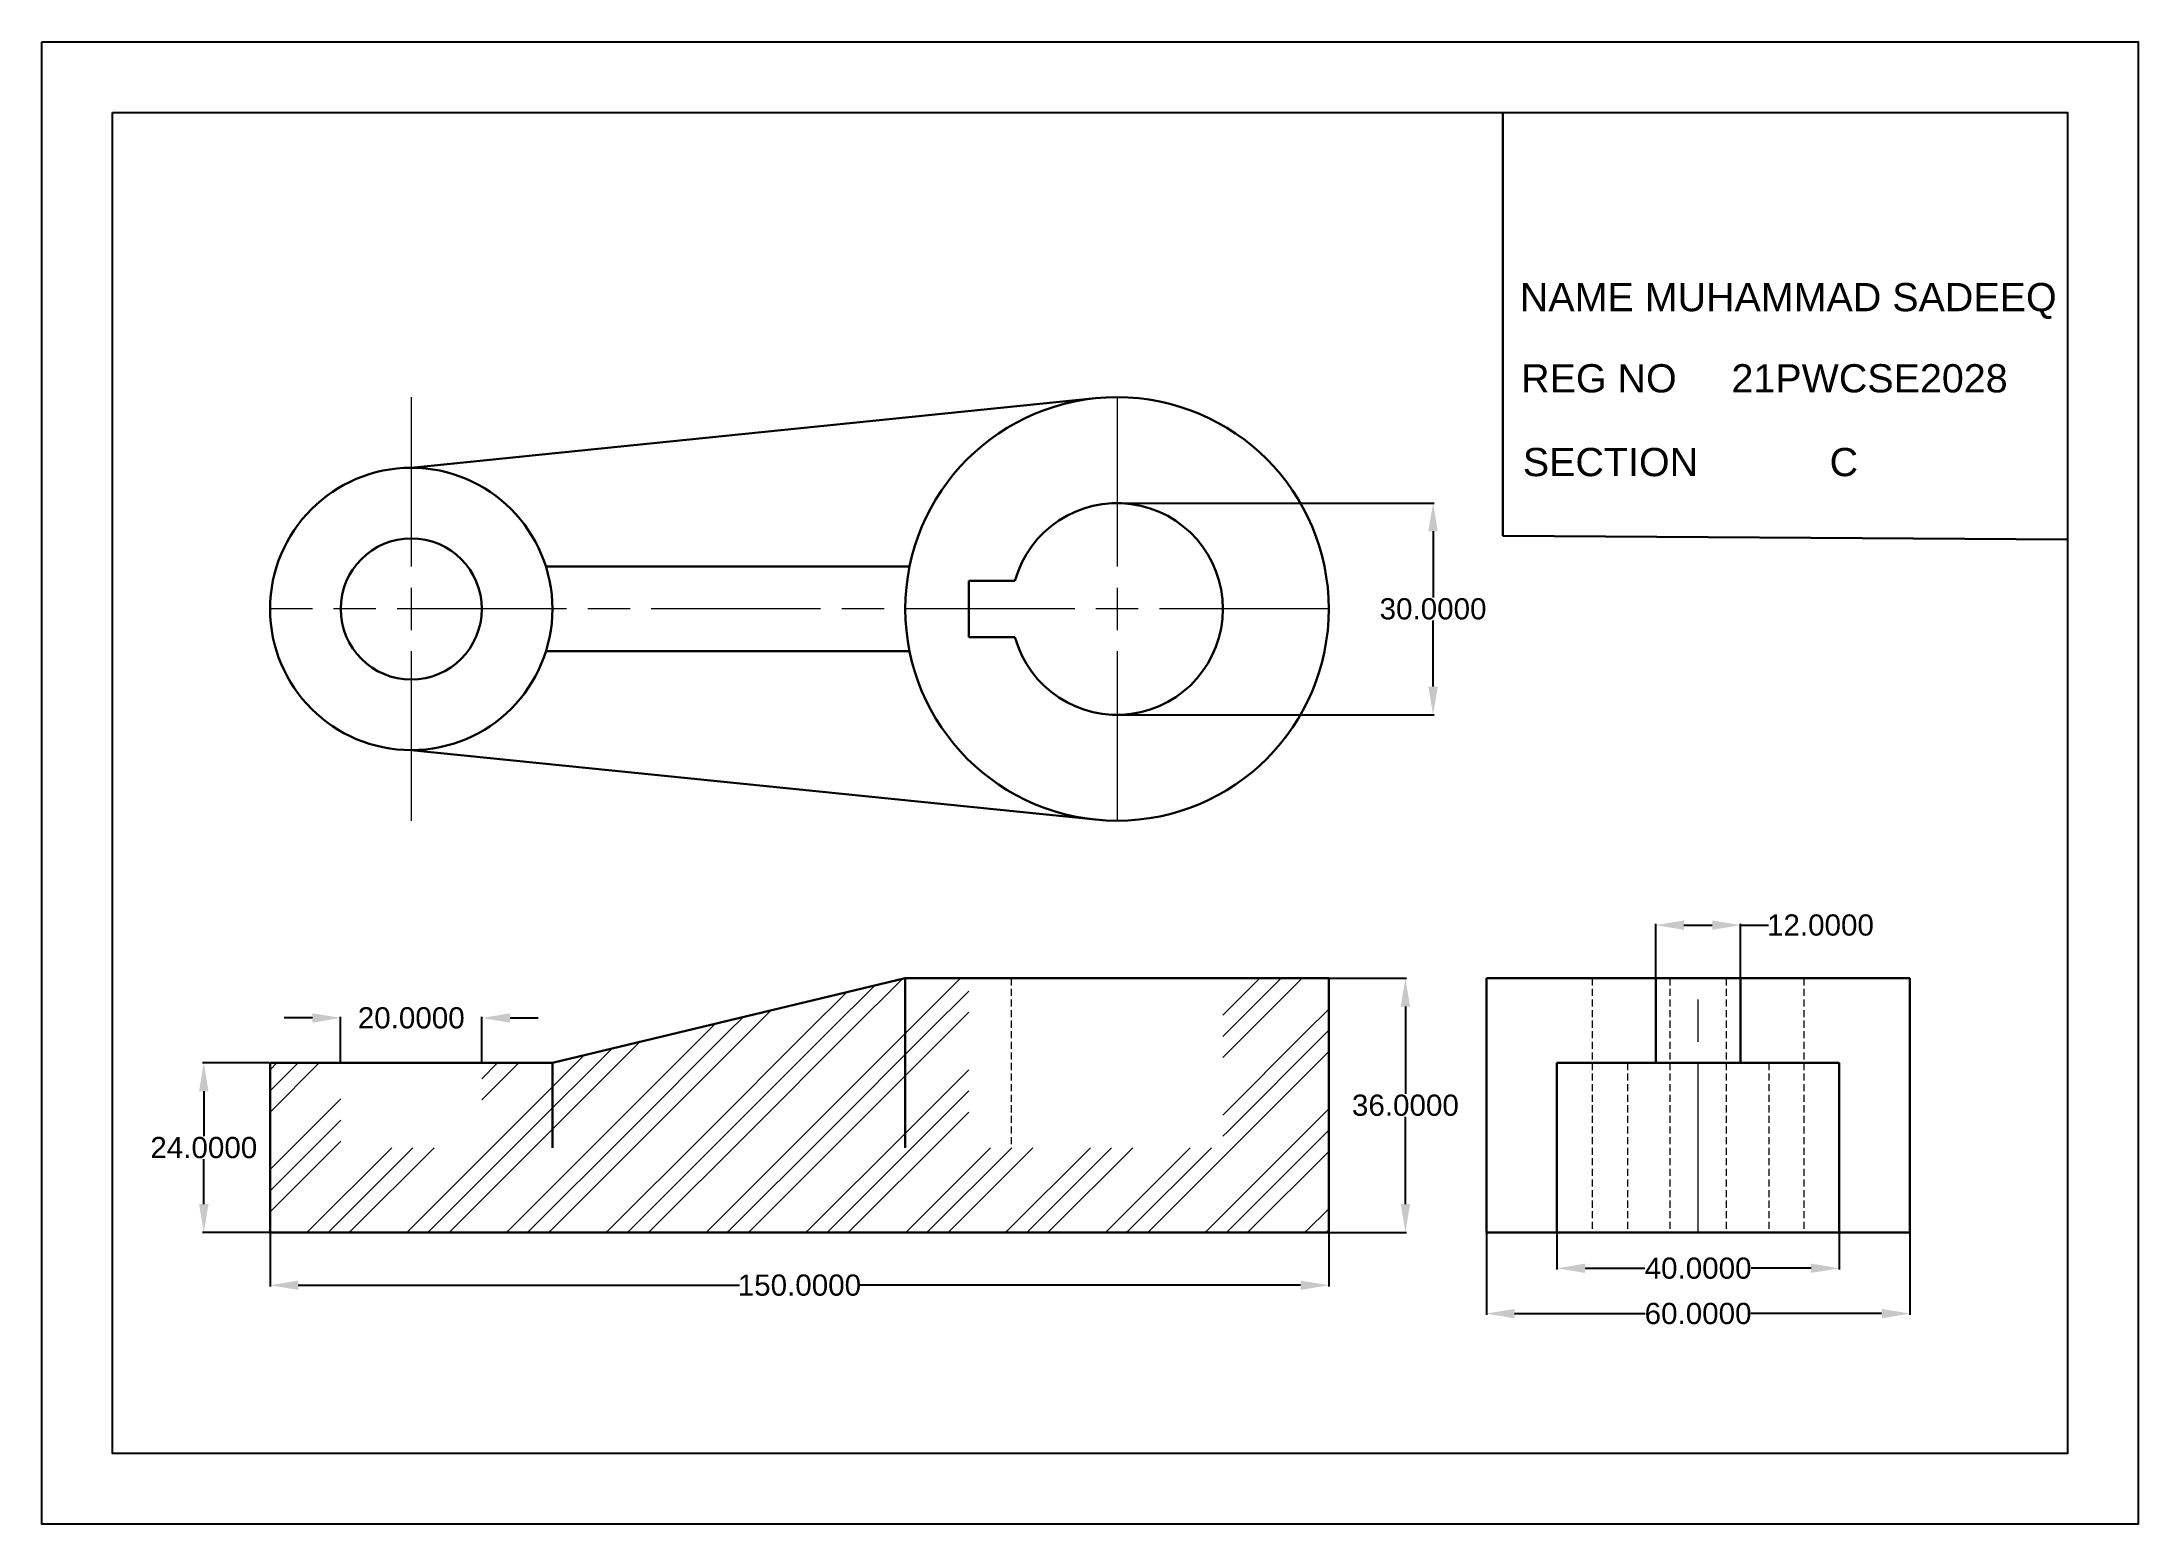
# Model space of a CAD drawing. Header units: inches. Extents: x 33 to 330, y 15 to 225.
import ezdxf

# ---------------------------------------------------------------- set-up
doc = ezdxf.new("R2010")
doc.units = ezdxf.units.IN
doc.header["$MEASUREMENT"] = 0
doc.linetypes.add('ACAD_ISO08W100', pattern=[36, 24, -3, 6, -3])
doc.linetypes.add('DASHEDX2', pattern=[1.5, 1, -0.5])
for name, color, linetype, lineweight in [('CENTER LINE', 3, 'ACAD_ISO08W100', 15), ('DIAMENSION LINES', 250, 'Continuous', 30), ('FV SV TV', 1, 'Continuous', 30), ('HIDDEN LINE', 4, 'DASHEDX2', 13)]:
    doc.layers.add(name, color=color, linetype=linetype, lineweight=lineweight)
doc.styles.get("Standard").update_dxf_attribs({"font": 'arial.ttf'})
doc.dimstyles.get("Standard").update_dxf_attribs({"dimtxt": 3, "dimasz": 4, "dimexe": 0.18, "dimexo": 0.0625, "dimgap": 0.09, "dimtad": 0, "dimtih": 1, "dimtoh": 1, "dimdec": 4, "dimzin": 0, "dimdsep": 46, "dimtxsty": 'Standard', "dimcen": 0.09, "dimadec": 0, "dimazin": 0, "dimtfac": 1, "dimtdec": 4, "dimtofl": 0, "dimtmove": 0, "dimatfit": 3, "dimfxl": 1, "dimtolj": 1, "dimtzin": 0, "dimarcsym": 0})

# ---------------------------------------------------------------- blocks, each defined once
blk = doc.blocks.new('*D2')
at = {"layer": 'Defpoints', "color": 0, "transparency": 16777216}
for p in [(215.32, 92.42), (215.32, 56.42), (226.18, 56.42)]:
    blk.add_point(p, dxfattribs=at)
at = {"layer": 'DIAMENSION LINES', "color": 0, "lineweight": -2, "transparency": 16777216}
for p, q in [((215.39, 92.42), (226.36, 92.42)), ((226.18, 88.42), (226.18, 76.04)), ((226.18, 60.42), (226.18, 72.8)), ((215.39, 56.42), (226.36, 56.42))]:
    blk.add_line(p, q, dxfattribs=at)
at = {"layer": 'DIAMENSION LINES', "color": 0, "transparency": 16777216}
for points in [[(225.52, 88.42), (226.85, 88.42), (226.18, 92.42)], [(225.52, 60.42), (226.85, 60.42), (226.18, 56.42)]]:
    blk.add_solid(points, dxfattribs=at)
at = {"layer": 'DIAMENSION LINES', "color": 0, "transparency": 16777216, "insert": (226.18, 74.42), "char_height": 3, "attachment_point": 5}
blk.add_mtext('\\A1;36.0000', dxfattribs=at)
blk = doc.blocks.new('*D3')
at = {"layer": 'Defpoints', "color": 0, "transparency": 16777216}
for p in [(65.32, 56.42), (215.32, 56.42), (215.32, 48.93)]:
    blk.add_point(p, dxfattribs=at)
at = {"layer": 'DIAMENSION LINES', "color": 0, "lineweight": -2, "transparency": 16777216}
for p, q in [((65.32, 56.36), (65.32, 48.75)), ((215.32, 56.36), (215.32, 48.75)), ((69.32, 48.93), (131.82, 48.93)), ((211.32, 48.93), (148.82, 48.93))]:
    blk.add_line(p, q, dxfattribs=at)
at = {"layer": 'DIAMENSION LINES', "color": 0, "transparency": 16777216}
for points in [[(69.32, 49.59), (69.32, 48.26), (65.32, 48.93)], [(211.32, 49.59), (211.32, 48.26), (215.32, 48.93)]]:
    blk.add_solid(points, dxfattribs=at)
at = {"layer": 'DIAMENSION LINES', "color": 0, "transparency": 16777216, "insert": (140.32, 48.93), "char_height": 3, "attachment_point": 5}
blk.add_mtext('\\A1;150.0000', dxfattribs=at)
blk = doc.blocks.new('*D4')
at = {"layer": 'Defpoints', "color": 0, "transparency": 16777216}
for p in [(55.93, 80.42), (65.32, 80.42), (65.32, 56.42)]:
    blk.add_point(p, dxfattribs=at)
at = {"layer": 'DIAMENSION LINES', "color": 0, "lineweight": -2, "transparency": 16777216}
for p, q in [((65.26, 80.42), (55.75, 80.42)), ((55.93, 76.42), (55.93, 70.04)), ((55.93, 60.42), (55.93, 66.8)), ((65.26, 56.42), (55.75, 56.42))]:
    blk.add_line(p, q, dxfattribs=at)
at = {"layer": 'DIAMENSION LINES', "color": 0, "transparency": 16777216}
for points in [[(55.26, 76.42), (56.6, 76.42), (55.93, 80.42)], [(55.26, 60.42), (56.6, 60.42), (55.93, 56.42)]]:
    blk.add_solid(points, dxfattribs=at)
at = {"layer": 'DIAMENSION LINES', "color": 0, "transparency": 16777216, "insert": (55.93, 68.42), "char_height": 3, "attachment_point": 5}
blk.add_mtext('\\A1;24.0000', dxfattribs=at)
blk = doc.blocks.new('*D7')
at = {"layer": 'Defpoints', "color": 0, "transparency": 16777216}
for p in [(95.32, 86.8), (75.32, 80.42), (95.32, 80.42)]:
    blk.add_point(p, dxfattribs=at)
at = {"layer": 'DIAMENSION LINES', "color": 0, "lineweight": -2, "transparency": 16777216}
for p, q in [((71.32, 86.8), (67.32, 86.8)), ((75.32, 80.48), (75.32, 86.98)), ((95.32, 80.48), (95.32, 86.98)), ((99.32, 86.8), (103.32, 86.8))]:
    blk.add_line(p, q, dxfattribs=at)
at = {"layer": 'DIAMENSION LINES', "color": 0, "transparency": 16777216}
for points in [[(71.32, 87.46), (71.32, 86.13), (75.32, 86.8)], [(99.32, 87.46), (99.32, 86.13), (95.32, 86.8)]]:
    blk.add_solid(points, dxfattribs=at)
at = {"layer": 'DIAMENSION LINES', "color": 0, "transparency": 16777216, "insert": (85.32, 86.8), "char_height": 3, "attachment_point": 5}
blk.add_mtext('\\A1;20.0000', dxfattribs=at)
blk = doc.blocks.new('*D10')
at = {"layer": 'Defpoints', "color": 0, "transparency": 16777216}
for p in [(273.65, 99.95), (261.65, 92.42), (273.65, 92.42)]:
    blk.add_point(p, dxfattribs=at)
at = {"layer": 'DIAMENSION LINES', "color": 0, "lineweight": -2, "transparency": 16777216}
for p, q in [((261.65, 92.48), (261.65, 100.13)), ((265.65, 99.95), (269.65, 99.95)), ((273.65, 92.48), (273.65, 100.13)), ((273.65, 99.95), (277.65, 99.95))]:
    blk.add_line(p, q, dxfattribs=at)
at = {"layer": 'DIAMENSION LINES', "color": 0, "transparency": 16777216}
for points in [[(265.65, 100.62), (265.65, 99.28), (261.65, 99.95)], [(269.65, 100.62), (269.65, 99.28), (273.65, 99.95)]]:
    blk.add_solid(points, dxfattribs=at)
at = {"layer": 'DIAMENSION LINES', "color": 0, "transparency": 16777216, "insert": (284.99, 99.95), "char_height": 3, "attachment_point": 5}
blk.add_mtext('\\A1;12.0000', dxfattribs=at)
blk = doc.blocks.new('*D16')
at = {"layer": 'Defpoints', "color": 0, "transparency": 16777216}
for p in [(237.65, 56.42), (297.65, 56.42), (297.65, 44.91)]:
    blk.add_point(p, dxfattribs=at)
at = {"layer": 'DIAMENSION LINES', "color": 0, "lineweight": -2, "transparency": 16777216}
for p, q in [((237.65, 56.36), (237.65, 44.73)), ((297.65, 56.36), (297.65, 44.73)), ((241.65, 44.91), (260.17, 44.91)), ((293.65, 44.91), (275.14, 44.91))]:
    blk.add_line(p, q, dxfattribs=at)
at = {"layer": 'DIAMENSION LINES', "color": 0, "transparency": 16777216}
for points in [[(241.65, 45.58), (241.65, 44.24), (237.65, 44.91)], [(293.65, 45.58), (293.65, 44.24), (297.65, 44.91)]]:
    blk.add_solid(points, dxfattribs=at)
at = {"layer": 'DIAMENSION LINES', "color": 0, "transparency": 16777216, "insert": (267.65, 44.91), "char_height": 3, "attachment_point": 5}
blk.add_mtext('\\A1;60.0000', dxfattribs=at)
blk = doc.blocks.new('*D17')
at = {"layer": 'Defpoints', "color": 0, "transparency": 16777216}
for p in [(247.65, 56.42), (287.65, 56.42), (287.65, 51.33)]:
    blk.add_point(p, dxfattribs=at)
at = {"layer": 'DIAMENSION LINES', "color": 0, "lineweight": -2, "transparency": 16777216}
for p, q in [((247.65, 56.36), (247.65, 51.15)), ((287.65, 56.36), (287.65, 51.15)), ((251.65, 51.33), (260.11, 51.33)), ((283.65, 51.33), (275.19, 51.33))]:
    blk.add_line(p, q, dxfattribs=at)
at = {"layer": 'DIAMENSION LINES', "color": 0, "transparency": 16777216}
for points in [[(251.65, 52), (251.65, 50.67), (247.65, 51.33)], [(283.65, 52), (283.65, 50.67), (287.65, 51.33)]]:
    blk.add_solid(points, dxfattribs=at)
at = {"layer": 'DIAMENSION LINES', "color": 0, "transparency": 16777216, "insert": (267.65, 51.33), "char_height": 3, "attachment_point": 5}
blk.add_mtext('\\A1;40.0000', dxfattribs=at)
blk = doc.blocks.new('*D19')
at = {"layer": 'Defpoints', "color": 0, "transparency": 16777216}
for p in [(185.32, 159.75), (185.32, 129.75), (230.1, 129.75)]:
    blk.add_point(p, dxfattribs=at)
at = {"layer": 'DIAMENSION LINES', "color": 0, "lineweight": -2, "transparency": 16777216}
for p, q in [((185.39, 159.75), (230.28, 159.75)), ((230.1, 155.75), (230.1, 146.37)), ((230.1, 133.75), (230.1, 143.13)), ((185.39, 129.75), (230.28, 129.75))]:
    blk.add_line(p, q, dxfattribs=at)
at = {"layer": 'DIAMENSION LINES', "color": 0, "transparency": 16777216}
for points in [[(229.43, 155.75), (230.77, 155.75), (230.1, 159.75)], [(229.43, 133.75), (230.77, 133.75), (230.1, 129.75)]]:
    blk.add_solid(points, dxfattribs=at)
at = {"layer": 'DIAMENSION LINES', "color": 0, "transparency": 16777216, "insert": (230.1, 144.75), "char_height": 3, "attachment_point": 5}
blk.add_mtext('\\A1;30.0000', dxfattribs=at)

msp = doc.modelspace()

# ---------------------------------------------------------------- hatches: boundary and pattern name
at = {"layer": 'HIDDEN LINE'}
h = msp.add_hatch(dxfattribs=at)
h.set_pattern_fill('GOST_GROUND', color=5)
h.set_pattern_definition([(45, (0, 0), (14.14214, 0), [20]), (45, (3, 0), (14.14214, 0), [20]), (45, (6, 0), (14.14214, 0), [20])])
h.paths.add_polyline_path([(215.32273, 68.42032), (215.32273, 92.42032), (200.32273, 92.42032), (200.32273, 68.42032), (75.32273, 68.42032), (75.32273, 80.42032), (65.32273, 80.42032), (65.32273, 68.42032), (65.32273, 56.42032), (215.32273, 56.42032)])
h.paths.add_polyline_path([(155.32273, 92.42032), (105.32273, 80.42032), (105.32273, 68.42032), (155.32273, 68.42032)], flags=17)
h.paths.add_polyline_path([(105.32273, 80.42032), (95.32273, 80.42032), (95.32273, 68.42032), (105.32273, 68.42032)], flags=17)
h.paths.add_polyline_path([(164.32273, 92.42032), (155.32273, 92.42032), (155.32273, 68.42032), (164.32273, 68.42032)], flags=17)

# ---------------------------------------------------------------- linework, layer by layer
for points in [[(32.99273, 225.09032), (329.99273, 225.09032), (329.99273, 15.09032), (32.99273, 15.09032)], [(42.99273, 215.09032), (319.99273, 215.09032), (319.99273, 25.09032), (42.99273, 25.09032)]]:
    msp.add_lwpolyline(points, close=True)
at = {"layer": 'CENTER LINE'}
for p, q in [((85.32273, 174.75032), (85.32273, 114.75032)), ((185.32273, 174.75032), (185.32273, 114.75032)), ((215.32273, 144.75032), (65.32273, 144.75032)), ((267.65273, 56.42032), (267.65273, 92.42032))]:
    msp.add_line(p, q, dxfattribs=at)
at = {"layer": 'FV SV TV'}
for p, q in [((239.99273, 155.09032), (239.99273, 215.09032)), ((182.29204, 174.59684), (85.32273, 164.75032)), ((239.99273, 155.09032), (319.99117, 154.5906)), ((155.92886, 150.75032), (104.40152, 150.75032)), ((164.32273, 144.75032), (164.32273, 148.75032)), ((164.32273, 148.75032), (170.8659, 148.75032)), ((164.32273, 144.75032), (164.32273, 140.75032)), ((164.32273, 140.75032), (170.8659, 140.75032)), ((104.40152, 138.75032), (155.92886, 138.75032)), ((182.29204, 114.9038), (85.32273, 124.75032)), ((155.32273, 92.42032), (105.32273, 80.42032)), ((215.32273, 92.42032), (155.32273, 92.42032)), ((155.32273, 92.42032), (155.32273, 68.42032)), ((215.32273, 68.42032), (215.32273, 92.42032)), ((297.65273, 92.42032), (237.65273, 92.42032)), ((237.65273, 92.42032), (237.65273, 56.42032)), ((261.65273, 92.42032), (261.65273, 80.42032)), ((273.65273, 92.42032), (273.65273, 80.42032)), ((297.65273, 56.42032), (297.65273, 92.42032)), ((65.32273, 68.42032), (65.32273, 80.42032)), ((65.32273, 80.42032), (105.32273, 80.42032)), ((105.32273, 80.42032), (105.32273, 68.42032)), ((247.65273, 56.42032), (247.65273, 80.42032)), ((247.65273, 80.42032), (287.65273, 80.42032)), ((287.65273, 80.42032), (287.65273, 56.42032)), ((65.32273, 68.42032), (65.32273, 56.42032)), ((215.32273, 56.42032), (215.32273, 68.42032)), ((65.32273, 56.42032), (215.32273, 56.42032)), ((237.65273, 56.42032), (297.65273, 56.42032))]:
    msp.add_line(p, q, dxfattribs=at)
for centre, radius in [((185.32273, 144.75032), 30), ((85.32273, 144.75032), 20), ((85.32273, 144.75032), 10)]:
    msp.add_circle(centre, radius, dxfattribs=at)
msp.add_arc((185.32273, 144.75032), 15, 195.46601, 164.53399, dxfattribs=at)
at = {"layer": 'HIDDEN LINE'}
for p, q in [((186.11003, 174.75032), (186.11003, 174.75032)), ((170.32273, 92.42032), (170.32273, 68.42032)), ((252.65273, 92.42032), (252.65273, 56.42032)), ((263.65273, 92.42032), (263.65273, 56.42032)), ((271.65273, 92.42032), (271.65273, 56.42032)), ((282.65273, 92.42032), (282.65273, 56.42032)), ((257.65273, 80.42032), (257.65273, 56.42032)), ((277.65273, 80.42032), (277.65273, 56.42032))]:
    msp.add_line(p, q, dxfattribs=at)

# ---------------------------------------------------------------- texts
at = {"layer": 'FV SV TV'}
for s, p in [('NAME MUHAMMAD SADEEQ', (242.3986, 186.9336)), ('REG NO     21PWCSE2028', (242.57848, 175.43081)), ('SECTION            C', (242.82215, 163.56546))]:
    msp.add_text(s, height=4, dxfattribs=at).set_placement(p)

# ---------------------------------------------------------------- dimensions: what is measured, and where the dimension line sits
at = {"layer": 'DIAMENSION LINES'}
for base, p1, p2, picture, middle in [((230.09998, 129.75032), (185.32273, 159.75032), (185.32273, 129.75032), '*D19', (230.09998, 144.75032)), ((226.18473, 56.42032), (215.32273, 92.42032), (215.32273, 56.42032), '*D2', (226.18473, 74.42032)), ((55.92925, 80.42032), (65.32273, 56.42032), (65.32273, 80.42032), '*D4', (55.92925, 68.42032))]:
    dim = msp.add_linear_dim(base=base, p1=p1, p2=p2, angle=90, dimstyle='Standard', dxfattribs=at)
    dim.commit()
    dim.dimension.update_dxf_attribs({"geometry": picture, "text_midpoint": middle})
for base, p1, p2, picture, middle in [((273.65273, 99.94995), (261.65273, 92.42032), (273.65273, 92.42032), '*D10', (284.98898, 99.94995)), ((95.32273, 86.79726), (75.32273, 80.42032), (95.32273, 80.42032), '*D7', (85.32273, 86.79726)), ((215.32273, 48.92548), (65.32273, 56.42032), (215.32273, 56.42032), '*D3', (140.32273, 48.92548)), ((297.65273, 44.91086), (237.65273, 56.42032), (297.65273, 56.42032), '*D16', (267.65273, 44.91086)), ((287.65273, 51.33455), (247.65273, 56.42032), (287.65273, 56.42032), '*D17', (267.65273, 51.33455))]:
    dim = msp.add_linear_dim(base=base, p1=p1, p2=p2, dimstyle='Standard', dxfattribs=at)
    dim.commit()
    dim.dimension.update_dxf_attribs({"geometry": picture, "text_midpoint": middle})

doc.saveas('drawing.dxf')
